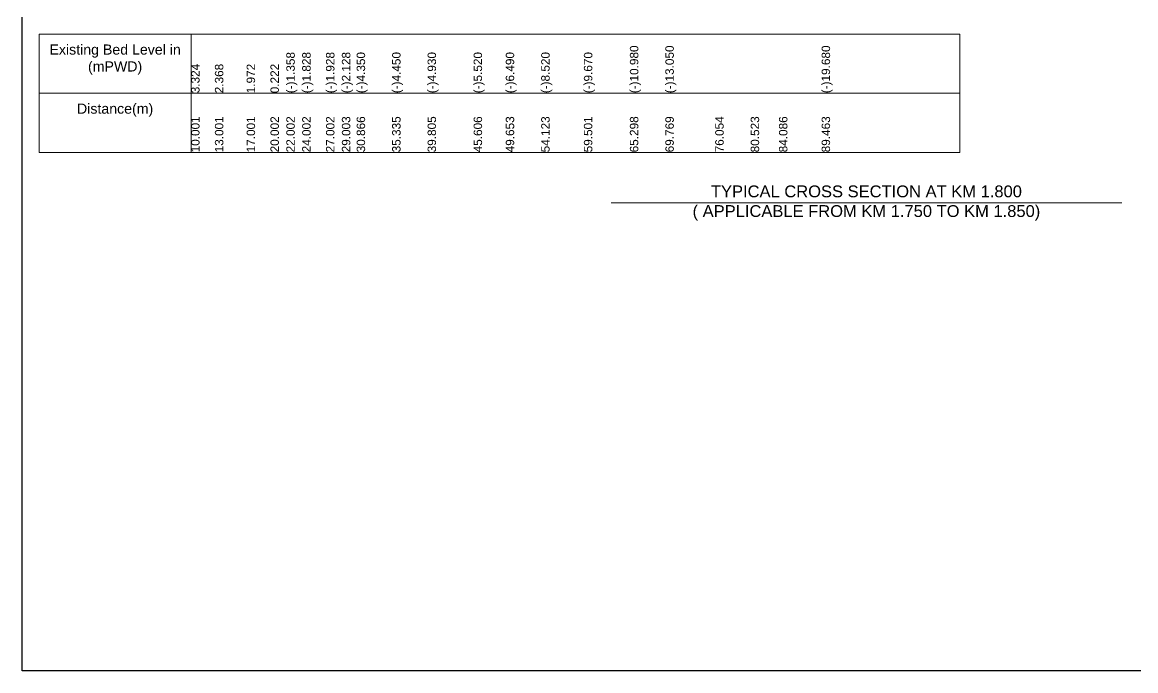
# Model space of a CAD drawing. Header units: inches. Extents: x 89000 to 1304432, y -10828 to 220529.
# Drawn here: x 461460 to 468055, y 172130 to 175971 of the extents above; entities that cross this region are included whole.
import ezdxf

# ---------------------------------------------------------------- set-up
doc = ezdxf.new("R2010")
doc.units = ezdxf.units.IN
doc.header["$LTSCALE"] = 7
doc.header["$MEASUREMENT"] = 0
for name, color, linetype, lineweight in [('Cross section Data Border', 7, 'Continuous', 9), ('Cross Section Labels', 7, 'Continuous', 9), ('Long Section Labels', 7, 'Continuous', 9)]:
    doc.layers.add(name, color=color, linetype=linetype, lineweight=lineweight)
doc.styles.get("Standard").update_dxf_attribs({"font": 'arial.ttf'})

msp = doc.modelspace()

# ---------------------------------------------------------------- linework, layer by layer
msp.add_lwpolyline([(461459.68143, 179200.63194), (471459.68143, 179200.63194), (471459.68143, 172129.63194), (461459.68143, 172129.63194)], close=True)
at = {"layer": 'Cross section Data Border'}
msp.add_lwpolyline([(461559.68143, 175900.63194), (467012.22299, 175900.63194), (467012.22299, 175200.63194), (461559.68143, 175200.63194)], close=True, dxfattribs=at)
for points in [[(462459.68143, 175900.63194), (462459.68143, 175200.63194)], [(461559.68143, 175550.63194), (467012.22299, 175550.63194)]]:
    msp.add_lwpolyline(points, dxfattribs=at)
at = {"layer": 'Cross Section Labels'}
msp.add_lwpolyline([(464947.68143, 174900.63194), (466459.68143, 174900.63194), (467971.68143, 174900.63194)], dxfattribs=at)

# ---------------------------------------------------------------- texts
at = {"layer": 'Cross section Data Border', "char_height": 60, "width": 800, "attachment_point": 5}
for s, insert in [('Existing Bed Level in (mPWD)', (462009.68143, 175750.63194)), ('Distance(m)', (462009.68143, 175450.63194))]:
    msp.add_mtext(s, dxfattribs=dict(at, insert=insert))
at = {"layer": 'Cross Section Labels', "insert": (466459.68143, 174900.63194), "char_height": 70, "attachment_point": 5}
msp.add_mtext('TYPICAL CROSS SECTION AT KM 1.800^J( APPLICABLE FROM KM 1.750 TO KM 1.850)', dxfattribs=at)
at = {"layer": 'Long Section Labels', "char_height": 50, "attachment_point": 1, "rotation": 90}
for s, insert in [('(-)10.980', (465058.65946, 175550.63194)), ('(-)13.050', (465268.7815, 175550.63194)), ('(-)13.050', (465268.7815, 175550.63194)), ('(-)13.050', (465268.7815, 175550.63194)), ('(-)13.050', (465268.7815, 175550.63194)), ('(-)19.680', (466194.41869, 175550.63194)), ('(-)1.358', (463023.72946, 175550.63194)), ('(-)1.828', (463117.74289, 175550.63194)), ('(-)1.928', (463258.75102, 175550.63194)), ('(-)2.128', (463352.76018, 175550.63194)), ('(-)4.350', (463440.36327, 175550.63194)), ('(-)4.450', (463650.39722, 175550.63194)), ('(-)4.930', (463860.46632, 175550.63194)), ('(-)5.520', (464133.10767, 175550.63194)), ('(-)6.490', (464323.32925, 175550.63194)), ('(-)8.520', (464533.40376, 175550.63194)), ('(-)9.670', (464786.20323, 175550.63194)), ('3.324', (462459.68143, 175550.63194)), ('2.368', (462600.68957, 175550.63194)), ('1.972', (462788.71216, 175550.63194)), ('0.222', (462929.72029, 175550.63194)), ('10.001', (462459.68143, 175200.63194)), ('13.001', (462600.68957, 175200.63194)), ('17.001', (462788.71216, 175200.63194)), ('20.002', (462929.72029, 175200.63194)), ('22.002', (463023.72946, 175200.63194)), ('24.002', (463117.74289, 175200.63194)), ('27.002', (463258.75102, 175200.63194)), ('29.003', (463352.76018, 175200.63194)), ('30.866', (463440.36327, 175200.63194)), ('35.335', (463650.39722, 175200.63194)), ('39.805', (463860.46632, 175200.63194)), ('45.606', (464133.10767, 175200.63194)), ('49.653', (464323.32925, 175200.63194)), ('54.123', (464533.40376, 175200.63194)), ('59.501', (464786.20323, 175200.63194)), ('65.298', (465058.65946, 175200.63194)), ('69.769', (465268.7815, 175200.63194)), ('76.054', (465564.1646, 175200.63194)), ('80.523', (465774.23756, 175200.63194)), ('84.086', (465941.70705, 175200.63194)), ('89.463', (466194.41869, 175200.63194))]:
    msp.add_mtext(s, dxfattribs=dict(at, insert=insert))

doc.saveas('drawing.dxf')
